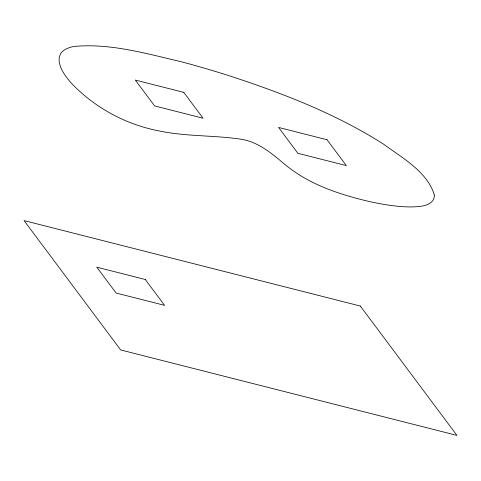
<?xml version="1.0" encoding="UTF-8"?>
<svg xmlns="http://www.w3.org/2000/svg" width="481" height="481" viewBox="0 0 481 481"><rect width="100%" height="100%" fill="white"/><g stroke="black" fill="none" stroke-linecap="round" stroke-linejoin="round"><path stroke-width="0.72" d="M434.283 194.961C434.968 202.507 426.617 205.627 420.478 206.331C411.141 207.515 401.701 206.764 392.388 205.652A150.102 46.386 23.9 0 1 366.498 200.866C337.596 193.885 308.453 183.922 285.227 164.718C271.891 153.583 257.93 141.378 239.983 139.063C213.029 135.173 185.492 136.562 158.748 130.856C126.1 124.543 95.442 108.087 72.324 84.175A125.745 38.859 23.9 0 1 60.798 67.581L59.265 62.62L59.085 58.099L60.372 54.125A105.044 32.461 23.9 0 1 74.254 46.447C110.101 43.116 145.533 53.421 180.122 61.46A374.194 115.632 23.9 0 1 233.147 77.038C285.474 94.306 337.343 114.634 383.946 144.414C402.23 157.954 427.435 171.723 434.283 194.961M183.76 92.37L135.293 80.056L154.611 105.916L203.078 118.236L183.76 92.37M327.026 139.743L278.559 127.429L297.883 153.295L346.344 165.608L327.026 139.743M360.323 306.042L24.05 220.587L120.677 349.946L456.95 435.401L360.323 306.042M145.262 279.491L96.795 267.177L116.119 293.043L164.586 305.357L145.262 279.491"/></g></svg>
